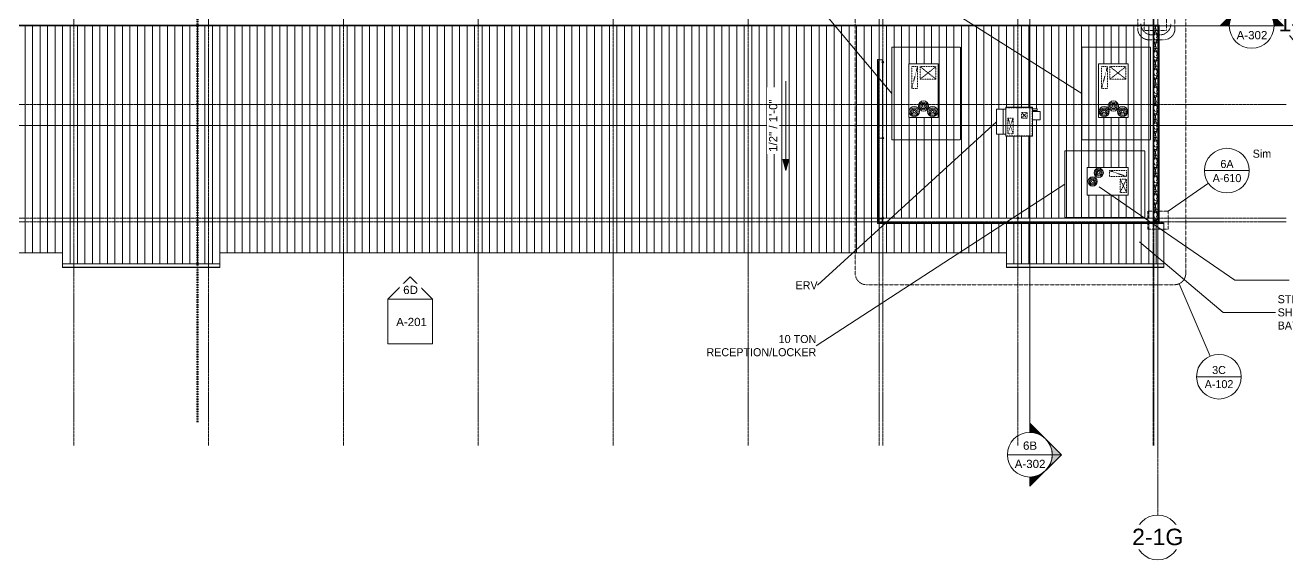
# Model space of a CAD drawing. Header units: inches. Extents: x 21290 to 29202, y -23522 to -20467.
# Drawn here: x 23850 to 26558, y -23522 to -22373 of the extents above; entities that cross this region are included whole.
import ezdxf

# ---------------------------------------------------------------- set-up
doc = ezdxf.new("R2010")
doc.units = ezdxf.units.IN
doc.header["$MEASUREMENT"] = 0
for name, pattern in [('Dash', [0.25, 0.125, -0.125]), ('Dash Dot 3_16_', [0.3125, 0.1875, -0.0625, 0, -0.0625]), ('Grid Line 1_2_', [0.875, 0.5, -0.125, 0.125, -0.125]), ('Hidden', [0.28125, 0.1875, -0.09375])]:
    doc.linetypes.add(name, pattern=pattern)
for name, color, linetype, lineweight in [('A-ANNO-IDEN', 131, 'Continuous', 9), ('A-ANNO-MATC', 214, 'Dash', 140), ('A-ANNO-SYMB', 150, 'Continuous', 9), ('A-ROOF', 132, 'Continuous', 9), ('A-ROOF-OTLN', 132, 'Continuous', 9), ('A-ROOF-PATT', 132, 'Continuous', 9), ('A-WALL', 113, 'Continuous', 9), ('A-WALL-PATT', 111, 'Continuous', 25), ('G-ANNO-DIMS', 111, 'Continuous', 9), ('G-ANNO-SYMB', 111, 'Continuous', 9), ('I-WALL', 2, 'Continuous', 9), ('M-EQPM', 50, 'Continuous', 9), ('M-EQPM-HDLN', 50, 'Dash', 9), ('M-EQPM-IDEN', 50, 'Continuous', 9), ('S-BEAM', 12, 'Continuous', 9), ('S-COLS', 52, 'Continuous', 9), ('S-GRID', 1, 'Continuous', 9), ('S-GRID-IDEN', 1, 'Continuous', 9)]:
    doc.layers.add(name, color=color, linetype=linetype, lineweight=lineweight)
doc.styles.add('Arial', font='arial.ttf', dxfattribs={"height": 35.407186})
doc.styles.add('Arial_1', font='arial.ttf', dxfattribs={"height": 17.703593})
doc.styles.add('Century Gothic', font='GOTHIC.TTF', dxfattribs={"height": 17.245342})
pattern_1 = [(45, (0, 0), (-19.00703, 19.00703), []), (45, (0, 28.8), (-19.00703, 19.00703), [])]

# ---------------------------------------------------------------- blocks, each defined once
blk = doc.blocks.new('Carrier_48TC_Standard_Efficiency_Gas_Heat_Electric_Cooling_Packaged_Rooftop_Unit_3_to_15_nominal_tons - 15 ton 48TC__16-873539-Roof Low')
at = {"layer": 'M-EQPM', "color": 8, "linetype": 'Hidden'}
for p, q in [((-105.9, -79.7), (-105.9, 67.7)), ((-105.9, 67.7), (93.9, 67.7)), ((93.9, 67.7), (93.9, -79.7)), ((93.9, -79.7), (-105.9, -79.7))]:
    blk.add_line(p, q, dxfattribs=at)
at = {"layer": 'M-EQPM', "color": 8}
for p, q in [((57.9, 31.7), (-57.9, 31.7)), ((-57.9, 31.7), (-57.9, -31.7)), ((57.9, -31.7), (57.9, 31.7)), ((58.1, 27.3), (57.9, 27.3)), ((58.1, 27.3), (58.1, 15.4)), ((57.9, 15.4), (58.1, 15.4)), ((58.1, 10.3), (57.9, 10.3)), ((57.9, 9.3), (58.1, 9.3)), ((58.1, 6.7), (57.9, 6.7)), ((58.1, 9.3), (58.1, 10.3)), ((58.1, 10.3), (58.1, 9.3)), ((58.1, 6.7), (58.1, -25.1)), ((57.9, -25.1), (58.1, -25.1)), ((-57.9, -31.7), (57.9, -31.7))]:
    blk.add_line(p, q, dxfattribs=at)
for centre, radius in [((-44.9, 19.7), 11), ((-44.9, 19.7), 8.25), ((-44.9, 19.7), 5.5), ((-44.9, 19.7), 2.75), ((-32.9, 0), 11), ((-32.9, 0), 8.25), ((-32.9, 0), 5.5), ((-32.9, 0), 2.75), ((-44.9, -19.7), 11), ((-44.9, -19.7), 8.25), ((-44.9, -19.7), 5.5), ((-44.9, -19.7), 2.75)]:
    blk.add_circle(centre, radius, dxfattribs=at)
at = {"layer": 'M-EQPM-HDLN', "color": 8}
for p, q in [((4.8, 25.3), (51.7, 12.7)), ((4.8, 12.7), (4.8, 25.3)), ((4.8, 25.3), (51.7, 25.3)), ((51.7, 12.7), (4.8, 12.7)), ((24.9, -26.8), (51.7, 7.2)), ((24.9, 7.2), (51.7, -26.8)), ((24.9, -26.8), (24.9, 7.2)), ((24.9, 7.2), (51.7, 7.2)), ((51.7, 25.3), (51.7, 12.7)), ((51.7, 7.2), (51.7, -26.8)), ((51.7, -26.8), (24.9, -26.8))]:
    blk.add_line(p, q, dxfattribs=at)
blk = doc.blocks.new('Carrier_48TC_Standard_Efficiency_Gas_Heat_Electric_Cooling_Packaged_Rooftop_Unit_3_to_15_nominal_tons - 10 ton 48TC__12-1646492-Roof Low')
at = {"layer": 'M-EQPM', "color": 8, "linetype": 'Hidden'}
for p, q in [((-92.1, -77.8), (-92.1, 65.7)), ((-92.1, 65.7), (80.1, 65.7)), ((80.1, 65.7), (80.1, -77.8)), ((80.1, -77.8), (-92.1, -77.8))]:
    blk.add_line(p, q, dxfattribs=at)
at = {"layer": 'M-EQPM', "color": 8}
for p, q in [((44.1, 29.7), (-44.1, 29.7)), ((-44.1, 29.7), (-44.1, -29.8)), ((44.1, -29.8), (44.1, 29.7)), ((44.2, 24.7), (44.1, 24.7)), ((44.1, 12.1), (44.2, 12.1)), ((44.2, 8.1), (44.1, 8.1)), ((44.1, 7.1), (44.2, 7.1)), ((44.2, 4.9), (44.1, 4.9)), ((44.2, 24.7), (44.2, 12.1)), ((44.2, 7.1), (44.2, 8.1)), ((44.2, 8.1), (44.2, 7.1)), ((44.2, 4.9), (44.2, -23.5)), ((44.1, -23.5), (44.2, -23.5)), ((-44.1, -29.8), (44.1, -29.8))]:
    blk.add_line(p, q, dxfattribs=at)
for centre, radius in [((-19.1, 18.7), 10), ((-32.1, 0), 10), ((-32.1, 0), 7.5), ((-32.1, 0), 5), ((-32.1, 0), 2.5), ((-19.1, 18.7), 7.5), ((-19.1, 18.7), 5), ((-19.1, 18.7), 2.5)]:
    blk.add_circle(centre, radius, dxfattribs=at)
at = {"layer": 'M-EQPM-HDLN', "color": 8}
for p, q in [((4.4, 23.2), (40.8, 10.6)), ((4.4, 10.6), (4.4, 23.2)), ((4.4, 23.2), (40.8, 23.2)), ((40.8, 10.6), (4.4, 10.6)), ((26.8, -23.5), (40.8, 5.2)), ((26.8, 5.2), (40.8, -23.5)), ((26.8, -23.5), (26.8, 5.2)), ((26.8, 5.2), (40.8, 5.2)), ((40.8, 23.2), (40.8, 10.6)), ((40.8, 5.2), (40.8, -23.5)), ((40.8, -23.5), (26.8, -23.5))]:
    blk.add_line(p, q, dxfattribs=at)
blk = doc.blocks.new('he3xrtf - 115 V Single Phase-880047-Roof Low')
at = {"layer": 'M-EQPM', "color": 8}
for p, q in [((28.6, 31.2), (-28.6, 31.2)), ((-28.6, 31.2), (-28.6, -31.2)), ((28.6, -31.2), (28.6, 31.2)), ((28.6, 27), (33.8, 27)), ((28.6, -27), (28.6, 27)), ((33.8, 27), (48.5, 27)), ((33.8, 27), (33.8, -27)), ((48.5, 27), (48.5, -27)), ((-45.4, -4), (-28.6, -4)), ((-45.4, -4), (-45.4, -22)), ((-28.6, -22), (-45.4, -22)), ((-38.7, -27.8), (-38.7, -23.8)), ((-28.6, -23.8), (-38.7, -23.8)), ((-28.6, -4), (-28.6, -22)), ((33.8, -27), (28.6, -27)), ((48.5, -27), (33.8, -27)), ((-38.7, -27.8), (-28.6, -27.8)), ((-28.6, -31.2), (28.6, -31.2))]:
    blk.add_line(p, q, dxfattribs=at)
at = {"layer": 'M-EQPM-HDLN', "color": 8}
for p, q in [((-28.4, -30.1), (-28.4, 30.1)), ((-28.4, 30.1), (28.4, 30.1)), ((28.4, 30.1), (28.4, -30.1)), ((23.8, 26.1), (12.8, -7.9)), ((12.8, 26.1), (23.8, -7.9)), ((12.8, -7.9), (12.8, 26.1)), ((12.8, 26.1), (23.8, 26.1)), ((23.8, 26.1), (23.8, -7.9)), ((-17.2, -7.8), (-5.2, -19.8)), ((-5.2, -7.8), (-17.2, -19.8)), ((-17.2, -19.8), (-17.2, -7.8)), ((-17.2, -7.8), (-5.2, -7.8)), ((-5.2, -19.8), (-17.2, -19.8)), ((-5.2, -7.8), (-5.2, -19.8)), ((23.8, -7.9), (12.8, -7.9)), ((28.4, -30.1), (-28.4, -30.1))]:
    blk.add_line(p, q, dxfattribs=at)
blk = doc.blocks.new('Girt_C - 8_D-1405607-Roof Low')
at = {"layer": 'S-BEAM', "color": 8}
for p, q in [((26273.4, -22350.9), (26273.4, -22372.9)), ((26273.4, -22350.9), (26273.6, -22350.9)), ((26273.6, -22350.9), (26281.2, -22350.9)), ((26281.2, -22350.9), (26281.4, -22350.9)), ((26281.4, -22372.9), (26281.4, -22350.9))]:
    blk.add_line(p, q, dxfattribs=at)
blk = doc.blocks.new('Girt_C - 8_D-1665087-Roof Low')
at = {"layer": 'S-BEAM', "color": 8}
for p, q in [((25683.5, -22447.2), (25682.9, -22447.2)), ((25683, -22447.4), (25683, -22447.2)), ((25683, -22447.2), (25683.5, -22447.2)), ((25683, -22447.4), (25683, -22447.2)), ((25690.7, -22447.4), (25683.1, -22447.4)), ((25683.1, -22447.4), (25690.7, -22447.4)), ((25683.5, -22447.2), (25683.5, -22447.4)), ((25690.2, -22447.2), (25690.8, -22447.2)), ((25690.2, -22447.2), (25690.2, -22447.4)), ((25690.9, -22447.2), (25690.3, -22447.2)), ((25690.8, -22447.2), (25690.8, -22447.4)), ((25690.8, -22447.2), (25690.8, -22447.4)), ((25690.9, -22447.4), (25690.9, -22447.2)), ((25690.9, -22450.3), (25690.9, -22447.4)), ((25690.9, -22453.8), (25690.9, -22450.5)), ((25690.9, -22613.5), (25690.9, -22454.1)), ((25690.9, -22615.4), (25690.9, -22613.8))]:
    blk.add_line(p, q, dxfattribs=at)
for centre, major_axis, start_param, end_param in [((25683.1, -22447.4), (0.188, 0), 3.141593, 4.712389), ((25683.1, -22447.4), (0.0782, 0), 3.194692, 4.712389), ((25690.7, -22447.4), (0.0782, 0), 4.712389, 6.246137), ((25690.7, -22447.4), (0.188, 0), 4.712389, 6.283185)]:
    blk.add_ellipse(centre, major_axis=major_axis, ratio=0.041631, start_param=start_param, end_param=end_param, dxfattribs=at)
blk = doc.blocks.new('Girt_C - 8_D-1732030-Roof Low')
at = {"layer": 'S-BEAM', "color": 8}
for p, q in [((25689.6, -22795.6), (25689.6, -22788.2)), ((25689.6, -22795.8), (25689.6, -22795.6)), ((25693.1, -22787.8), (25689.7, -22787.8)), ((25979, -22787.8), (25693.3, -22787.8)), ((25982.6, -22787.8), (25979.2, -22787.8)), ((26271.9, -22787.8), (25982.8, -22787.8))]:
    blk.add_line(p, q, dxfattribs=at)
blk = doc.blocks.new('Girt_C - 8_D-1405611-Roof Low')
at = {"layer": 'S-BEAM', "color": 8}
for p, q in [((25682.9, -22615.4), (25683.1, -22615.4)), ((25683.1, -22615.4), (25689.4, -22615.4)), ((25689.6, -22615.4), (25690.7, -22615.4)), ((25690.7, -22615.4), (25690.9, -22615.4)), ((25690.9, -22617.1), (25690.9, -22615.4)), ((25690.9, -22785.4), (25690.9, -22617.4)), ((25683.1, -22789.1), (25682.9, -22789.1)), ((25690.5, -22789.1), (25683.1, -22789.1)), ((25690.9, -22789), (25690.9, -22785.6))]:
    blk.add_line(p, q, dxfattribs=at)
blk = doc.blocks.new('HSS-Hollow Structural Section - HSS1-1_2X1-1_2X1_8 - Obsolete-1395972-Roof Low')
at = {"layer": 'S-BEAM', "color": 8}
for p, q in [((26272.6, -22799), (26294.4, -22799)), ((26294.4, -22797.5), (26284.7, -22797.5)), ((26294.4, -22797.5), (26294.4, -22797.8)), ((26294.4, -22797.5), (26294.4, -22797.5)), ((26294.4, -22797.8), (26294.4, -22798.8)), ((26294.4, -22798.8), (26294.4, -22799))]:
    blk.add_line(p, q, dxfattribs=at)
blk = doc.blocks.new('Section - Section Head - Filled-1526-Roof Low')
at = {"layer": 'G-ANNO-SYMB'}
h = blk.add_hatch(color=256, dxfattribs=at)
edge = h.paths.add_edge_path(flags=0)
edge.add_line((-0.427, 0.177), (-0.25, 0.354))
edge.add_line((-0.25, 0.354), (-0.25, 0.25))
edge.add_arc((-0.25, 0), 0.25, 90, 135)
h = blk.add_hatch(color=256, dxfattribs=at)
edge = h.paths.add_edge_path(flags=0)
edge.add_arc((-0.25, 0), 0.25, 45, 90)
edge.add_line((-0.25, 0.25), (-0.25, 0.354))
edge.add_line((-0.25, 0.354), (-0.073, 0.177))
h = blk.add_hatch(color=256, dxfattribs=at)
edge = h.paths.add_edge_path(flags=0)
edge.add_arc((-0.25, 0), 0.25, 137.9216, 180)
edge.add_line((-0.5, 0), (-0.604, 0))
edge.add_line((-0.604, 0), (-0.436, 0.168))
h = blk.add_hatch(color=256, dxfattribs=at)
edge = h.paths.add_edge_path(flags=0)
edge.add_line((-0.064, 0.168), (0.104, 0))
edge.add_line((0.104, 0), (0, 0))
edge.add_arc((-0.25, 0), 0.25, 0, 42.0784)
for p, q in [((-0.25, 0.354), (-0.604, 0)), ((-0.25, 0.354), (-0.427, 0.177)), ((-0.25, 0.354), (0.104, 0)), ((-0.25, 0.25), (-0.25, 0.354)), ((-0.073, 0.177), (-0.25, 0.354)), ((-0.25, 0.354), (-0.25, 0.25)), ((-0.436, 0.168), (-0.604, 0)), ((0.104, 0), (-0.064, 0.168)), ((-0.604, 0), (-0.5, 0)), ((0, 0), (0.104, 0)), ((-0.5, 0), (-0.604, 0)), ((0, 0), (0.104, 0))]:
    blk.add_line(p, q, dxfattribs=at)
for start, end in [(360, 180), (137.9216, 180), (90, 135), (45, 90), (0, 42.0784), (180, 360)]:
    blk.add_arc((-0.25, 0), 0.25, start, end, dxfattribs=at)
blk = doc.blocks.new('Elevation - Detail Number-93309-Roof Low')
at = {"layer": 'G-ANNO-SYMB'}
for p, q in [((-0.25, -0.25), (-0.25, 0.25)), ((-0.25, 0.25), (0.25, 0.25)), ((0.25, 0.25), (0.25, -0.25)), ((0.25, -0.25), (-0.25, -0.25))]:
    blk.add_line(p, q, dxfattribs=at)
blk = doc.blocks.new('Elevation - Detail Number-93036-Roof Low')
at = {"layer": 'G-ANNO-SYMB'}
for p, q in [((0, 0.25), (-0.25, 0)), ((0.25, 0), (0, 0.25)), ((-0.25, 0), (0.25, 0))]:
    blk.add_line(p, q, dxfattribs=at)
blk = doc.blocks.new('Grid - Grid Head - Circle-14747-Roof Low')
at = {"layer": 'S-GRID-IDEN'}
blk.add_circle((0, 0), 0.25, dxfattribs=at)
blk = doc.blocks.new('Floor Plan - Callout Head-19020-Roof Low')
at = {"layer": 'A-ANNO-SYMB'}
blk.add_line((-0.25, 0), (0.25, 0), dxfattribs=at)
for start, end in [(360, 180), (180, 360)]:
    blk.add_arc((0, 0), 0.25, start, end, dxfattribs=at)

msp = doc.modelspace()

# ---------------------------------------------------------------- hatches: boundary and pattern name
at = {"layer": 'A-ROOF-PATT'}
h = msp.add_hatch(dxfattribs=at)
h.set_pattern_fill('FP_2', color=8, style=0, pattern_type=2)
h.set_pattern_definition([(90, (0.298, -40.069), (-16.082, 1e-15), [])])
h.paths.add_polyline_path([(26030.4881, -22885.6153), (26294.3902, -22885.6153), (26294.3902, -22799.1778), (26272.6402, -22799.1778), (26272.6402, -22798.6153), (25680.0777, -22798.6153), (25680.0777, -22446.6778), (25682.8902, -22446.6778), (25682.9153, -22447.3638), (25682.9996, -22447.3638), (25683.0777, -22447.2213), (25683.5362, -22447.2053), (25683.5362, -22447.3631), (25690.2454, -22447.3631), (25690.2454, -22447.2054), (25690.7809, -22447.2241), (25690.8651, -22447.3638), (25690.8902, -22447.3666), (25690.9452, -22450.228), (25691.8353, -22450.228), (25692.6445, -22450.6233), (25693.1922, -22451.31), (25693.3902, -22452.1778), (25693.1685, -22453.0753), (25692.6372, -22453.7415), (25691.8353, -22454.1277), (25690.8902, -22454.1468), (25690.9452, -22613.478), (25691.8353, -22613.478), (25692.6445, -22613.8733), (25693.1922, -22614.56), (25693.3902, -22615.4278), (25693.1685, -22616.3253), (25692.6372, -22616.9915), (25691.8353, -22617.3777), (25690.8902, -22617.3968), (25690.9452, -22785.353), (25691.8353, -22785.353), (25692.6445, -22785.7483), (25693.1922, -22786.435), (25693.3902, -22787.3028), (25693.3192, -22787.8028), (25979.0043, -22787.8028), (25978.8902, -22787.3028), (25979.112, -22786.4053), (25979.6432, -22785.7391), (25980.4452, -22785.353), (25981.3353, -22785.353), (25982.1445, -22785.7483), (25982.6922, -22786.435), (25982.8902, -22787.3028), (25982.8192, -22787.8028), (26271.8902, -22787.8028), (26271.8902, -22372.9278), (26272.6402, -22372.9278), (26272.6402, -22372.8028), (22811.1402, -22372.8028), (22811.1402, -22798.6153), (22778.1402, -22798.6153), (22778.1402, -22861.6153), (23930.3902, -22861.6153), (23930.3902, -22885.6153), (24267.8902, -22885.6153), (24267.8902, -22861.6153), (25956.8902, -22861.6153), (25956.8902, -22885.6153), (26012.9417, -22885.6153)], flags=0)
h.paths.add_polyline_path([(25689.6402, -22795.8028), (25689.6402, -22789.0528), (25682.8902, -22789.0528), (25682.8902, -22795.8028)], flags=0)
h.paths.add_polyline_path([(24137.7027, -22795.4278), (24132.9527, -22795.4278), (24132.9527, -22795.3028), (24137.7027, -22795.3028)], flags=0)
h.paths.add_polyline_path([(25691.8353, -22787.8028), (25693.0513, -22787.8028), (25693.1852, -22787.3028), (25692.9447, -22786.4053), (25692.2877, -22785.7483), (25691.3902, -22785.5078), (25690.8902, -22785.6418), (25690.9452, -22787.8028), (25691.3902, -22787.8028)], flags=0)
h.paths.add_polyline_path([(25982.5513, -22787.8028), (25982.6852, -22787.3028), (25982.4447, -22786.4053), (25981.7877, -22785.7483), (25980.8902, -22785.5078), (25979.9927, -22785.7483), (25979.3277, -22786.435), (25979.0952, -22787.3028), (25979.2292, -22787.8028), (25982.4447, -22787.8028)], flags=0)
h.paths.add_polyline_path([(26158.545, -22738.3028), (26129.7652, -22738.3028), (26129.7652, -22678.8028), (26217.8902, -22678.8028), (26217.8902, -22683.8028), (26218.0152, -22683.8028), (26218.0152, -22696.4278), (26217.8902, -22696.4278), (26217.8902, -22703.6778), (26218.0152, -22703.6778), (26218.0152, -22732.0528), (26217.8902, -22732.0528), (26217.8902, -22738.3028), (26158.9527, -22738.3028)], flags=0)
h.paths.add_polyline_path([(25691.3902, -22617.2228), (25692.2877, -22616.9823), (25692.9527, -22616.2956), (25693.1852, -22615.4278), (25692.9447, -22614.5303), (25692.2877, -22613.8733), (25691.3902, -22613.6328), (25690.8902, -22613.7668), (25690.9452, -22617.1036)], flags=0)
h.paths.add_polyline_path([(26012.3902, -22611.3028), (25955.1402, -22611.3028), (25955.1402, -22607.1153), (25935.2652, -22607.1153), (25935.2652, -22553.1153), (25955.1402, -22553.1153), (25955.1402, -22548.9278), (26012.3902, -22548.9278), (26012.3902, -22552.3049), (26022.5152, -22552.3049), (26022.5152, -22556.3049), (26012.3902, -22556.3049), (26012.3902, -22558.1153), (26029.1402, -22558.1153), (26029.1402, -22576.1153), (26012.3902, -22576.1153)], flags=0)
h.paths.add_polyline_path([(25810.2652, -22571.4278), (25746.8902, -22571.4278), (25746.8902, -22455.5528), (25751.2652, -22455.5528), (25751.2652, -22455.4278), (25763.1402, -22455.4278), (25763.1402, -22455.5528), (25771.8902, -22455.5528), (25771.8902, -22455.4278), (25803.6402, -22455.4278), (25803.6402, -22455.5528), (25810.2652, -22455.5528), (25810.2652, -22569.1051)], flags=0)
h.paths.add_polyline_path([(26203.3128, -22571.4278), (26154.5152, -22571.4278), (26154.5152, -22455.5528), (26158.8902, -22455.5528), (26158.8902, -22455.4278), (26170.7652, -22455.4278), (26170.7652, -22455.5528), (26179.5152, -22455.5528), (26179.5152, -22455.4278), (26211.2652, -22455.4278), (26211.2652, -22455.5528), (26217.8902, -22455.5528), (26217.8902, -22571.4278), (26203.3277, -22571.4278)], flags=0)
h.paths.add_polyline_path([(25691.3902, -22453.9728), (25692.2877, -22453.7323), (25692.9527, -22453.0456), (25693.1852, -22452.1778), (25692.9447, -22451.2803), (25692.2877, -22450.6233), (25691.3902, -22450.3828), (25690.8902, -22450.5168), (25690.9452, -22453.8536)], flags=0)
at = {"layer": 'A-WALL-PATT', "lineweight": 9}
h = msp.add_hatch(dxfattribs=at)
h.set_pattern_fill('FP_6', color=8, style=0, pattern_type=2)
h.set_pattern_definition([(161.57, (0.96, 0.96), (-7.6802237, -0.0009796), [0, -54.643, 6.067, 0]), (18.43, (-0.96, 0.96), (-7.6802237, 0.0009796), [0, -54.643, 6.067, 0]), (108.43, (0.96, 0.96), (3.8382953, -19.20136532), [18.211, -42.499]), (71.57, (-0.96, 0.96), (3.8382953, 19.20136532), [18.211, -42.499])])
h.paths.add_polyline_path([(26276.1374, -22796.8028), (26281.3902, -22796.8028), (26281.3902, -22374.4278), (26273.3902, -22374.4278), (26273.3902, -22796.8028)], flags=0)
h = msp.add_hatch(dxfattribs=at)
h.set_pattern_fill('FP_5', color=8, style=0, pattern_type=2)
h.set_pattern_definition([(0, (0, 0), (30.72, 7.68), [2.534, -20.506, 2.534, -20.506, -122.88]), (0, (0, 0), (30.72, 7.68), [-46.08, 2.534, -43.546, 2.534, -20.506, -53.76]), (0, (0, 0), (30.72, 7.68), [-115.2, 2.534, -12.826, 2.534, -35.866]), (120, (11.52, 3.84), (-22.0110751, 22.7643004), [2.534, -20.506, 2.534, -20.506, -122.88]), (120, (11.52, 3.84), (-22.0110751, 22.7643004), [-46.08, 2.534, -43.546, 2.534, -20.506, -53.76]), (120, (11.52, 3.84), (-22.0110751, 22.7643004), [-115.2, 2.534, -12.826, 2.534, -35.866]), (240, (15.36, 19.2), (-8.7089249, -30.4443004), [2.534, -20.506, 2.534, -20.506, -122.88]), (240, (15.36, 19.2), (-8.7089249, -30.4443004), [-46.08, 2.534, -43.546, 2.534, -20.506, -53.76]), (240, (15.36, 19.2), (-8.7089249, -30.4443004), [-115.2, 2.534, -12.826, 2.534, -35.866])])
h.paths.add_polyline_path([(26281.3902, -22796.8028), (26281.8902, -22796.8028), (26281.8902, -22374.4278), (26281.3902, -22374.4278), (26281.3902, -22791.8242)], flags=0)
h = msp.add_hatch(dxfattribs=at)
h.set_pattern_fill('FP_4', color=8, style=0, pattern_type=2)
h.set_pattern_definition([(0, (0, 0), (0, 24), []), (90, (0, 0), (-24, 1e-15), [])])
h.paths.add_polyline_path([(26281.8902, -22796.8028), (26282.8902, -22796.8028), (26282.8902, -22374.4278), (26281.8902, -22374.4278), (26281.8902, -22791.8242)], flags=0)
at = {"layer": 'S-COLS'}
h = msp.add_hatch(dxfattribs=at)
h.set_pattern_fill('FP_1', color=8, style=0, pattern_type=2)
h.set_pattern_definition(pattern_1)
h.paths.add_polyline_path([(26273.8562, -22545.0528), (26276.9242, -22545.0528), (26277.2537, -22544.9163), (26277.3902, -22544.5868), (26277.3902, -22541.5188), (26277.2537, -22541.1893), (26276.9242, -22541.0528), (26273.8562, -22541.0528), (26273.5267, -22541.1893), (26273.3902, -22541.5188), (26273.3902, -22544.5868), (26273.5267, -22544.9163)], flags=0)
h.paths.add_polyline_path([(26273.8562, -22544.8198), (26273.6915, -22544.7516), (26273.6232, -22544.5868), (26273.6915, -22541.3541), (26273.8562, -22541.2858), (26277.089, -22541.3541), (26277.1572, -22541.5188), (26277.089, -22544.7516), (26276.9242, -22544.8198)], flags=0)
h = msp.add_hatch(dxfattribs=at)
h.set_pattern_fill('FP_1', color=8, style=0, pattern_type=2)
h.set_pattern_definition(pattern_1)
h.paths.add_polyline_path([(25691.8353, -22789.2527), (25692.6372, -22788.8665), (25693.1922, -22788.1706), (25693.3902, -22787.3028), (25693.1922, -22786.435), (25692.6372, -22785.7391), (25691.8353, -22785.353), (25690.9452, -22785.353), (25690.1432, -22785.7391), (25689.5883, -22786.435), (25689.3902, -22787.3028), (25689.5883, -22788.1706), (25690.1432, -22788.8665), (25690.9452, -22789.2527)], flags=0)
h.paths.add_polyline_path([(25691.3902, -22789.0978), (25690.4927, -22788.8573), (25689.8357, -22788.2003), (25689.5952, -22787.3028), (25689.8357, -22786.4053), (25690.4927, -22785.7483), (25691.3902, -22785.5078), (25692.2877, -22785.7483), (25692.9447, -22786.4053), (25693.1852, -22787.3028), (25692.9447, -22788.2003), (25692.2877, -22788.8573)], flags=0)

# ---------------------------------------------------------------- linework, layer by layer
at = {"layer": 'A-ANNO-IDEN', "color": 153}
for p, q in [((26155.7855, -22720.1384), (26446.91, -22920.7711)), ((26242.2834, -22838.3835), (26421.8475, -22990.5379)), ((26446.91, -22920.7711), (26563.9511, -22920.8455)), ((26421.8475, -22990.5379), (26538.8886, -22990.5379))]:
    msp.add_line(p, q, dxfattribs=at)
at = {"layer": 'A-ANNO-MATC', "color": 163}
msp.add_line((24220.4473, -20466.8066), (24220.4473, -23225.8711), dxfattribs=at)
at = {"layer": 'A-ANNO-SYMB', "linetype": 'Dash Dot 3_16_'}
for p, q in [((26238.5838, -22339.7732), (26238.5838, -22380.0651)), ((26252.2564, -22338.596), (26252.2564, -22384.0215)), ((26300.2055, -22384.0215), (26300.2055, -22338.596)), ((26318.4222, -22380.0651), (26318.4222, -22339.7732)), ((25632.1114, -22344.8209), (25632.1114, -22906.4529)), ((26341.6831, -22906.4529), (26341.6831, -22344.8209)), ((26252.2564, -22384.0215), (26300.2055, -22384.0215)), ((26269.0228, -22393.4642), (26285.8873, -22393.4642)), ((26262.5838, -22404.0651), (26294.4222, -22404.0651)), ((26260.4362, -22772.1519), (26260.4362, -22811.3565)), ((26303.7246, -22772.1519), (26260.4362, -22772.1519)), ((26303.7246, -22811.3565), (26303.7246, -22772.1519)), ((26260.4362, -22811.3565), (26303.7246, -22811.3565)), ((25656.1114, -22930.4529), (26317.6831, -22930.4529))]:
    msp.add_line(p, q, dxfattribs=at)
at = {"layer": 'A-ANNO-SYMB'}
for p, q in [((26303.7246, -22772.1519), (26390.3379, -22712.5284)), ((26327.1454, -22928.5088), (26393.8776, -23084.0558))]:
    msp.add_line(p, q, dxfattribs=at)
at = {"layer": 'A-ANNO-SYMB', "linetype": 'Dash Dot 3_16_'}
for centre, start, end in [((26269.0228, -22369.4642), 180, 270), ((26285.8873, -22369.4642), 270, 0), ((26262.5838, -22380.0651), 180, 270), ((26294.4222, -22380.0651), 270, 0), ((25656.1114, -22906.4529), 180, 270), ((26317.6831, -22906.4529), 270, 0)]:
    msp.add_arc(centre, 24, start, end, dxfattribs=at)
at = {"layer": 'A-ROOF', "color": 8}
for p, q in [((26272.6402, -22372.9278), (26272.6402, -22372.8028)), ((26272.6402, -22799.1778), (26272.6402, -22798.6105)), ((26294.3902, -22799.1778), (26272.6402, -22799.1778)), ((26294.3902, -22799.1778), (26294.3902, -22885.6153)), ((22778.1402, -22861.6153), (23930.3902, -22861.6153)), ((23930.3902, -22861.6153), (23930.3902, -22885.6153)), ((24267.8902, -22885.6153), (24267.8902, -22861.6153)), ((24267.8902, -22861.6153), (25956.8902, -22861.6153)), ((25956.8902, -22861.6153), (25956.8902, -22885.6153)), ((23930.3902, -22885.6153), (24267.8902, -22885.6153)), ((25956.8902, -22885.6153), (26294.3902, -22885.6153))]:
    msp.add_line(p, q, dxfattribs=at)
at = {"layer": 'A-ROOF-OTLN', "color": 8}
for p, q in [((23930.3902, -22893.1646), (23930.3902, -22885.6153)), ((24267.8902, -22885.6778), (23930.3902, -22885.6778)), ((24267.8902, -22892.5528), (23930.3902, -22892.5528)), ((23930.3902, -22893.1646), (24267.8902, -22893.1646)), ((24267.8902, -22885.6153), (24267.8902, -22893.1646)), ((25956.8902, -22893.1646), (25956.8902, -22885.6153)), ((26294.3902, -22885.6778), (25956.8902, -22885.6778)), ((26294.3902, -22892.5528), (25956.8902, -22892.5528)), ((25956.8902, -22893.1646), (26294.3902, -22893.1646)), ((26294.3902, -22885.6153), (26294.3902, -22893.1646))]:
    msp.add_line(p, q, dxfattribs=at)
at = {"layer": 'A-WALL', "color": 8}
msp.add_line((26273.3915, -22372.8028), (22786.3892, -22372.8028), dxfattribs=at)
at = {"layer": 'A-WALL', "color": 7, "lineweight": 13}
for p, q in [((26271.8902, -22372.9278), (26271.8902, -22798.3028)), ((26284.7027, -22372.9278), (26271.8902, -22372.9278)), ((26273.3902, -22796.8028), (26273.3902, -22374.4278)), ((26284.3902, -22374.4278), (26273.3902, -22374.4278)), ((26281.3902, -22796.8028), (26281.3902, -22374.4278)), ((26281.8902, -22796.8028), (26281.8902, -22374.4278)), ((26282.8902, -22796.8028), (26282.8902, -22374.4278)), ((26284.3902, -22798.6153), (26284.3902, -22372.9278)), ((26284.7027, -22798.3028), (26284.7027, -22372.9278)), ((25682.8902, -22446.6778), (25680.0777, -22446.6778)), ((25680.0777, -22446.6778), (25680.0777, -22798.6153)), ((25680.3902, -22449.1778), (25680.0777, -22449.1778)), ((25680.3902, -22449.1778), (25680.3902, -22798.3028)), ((25682.8902, -22795.8028), (25682.8902, -22446.6778)), ((25680.0777, -22798.6153), (26284.3902, -22798.6153)), ((26284.7027, -22798.3028), (25680.3902, -22798.3028)), ((26284.3902, -22795.8028), (25682.8902, -22795.8028)), ((26273.3902, -22796.8028), (26284.3902, -22796.8028)), ((26281.8902, -22798.6153), (26281.8902, -22798.3028))]:
    msp.add_line(p, q, dxfattribs=at)
at = {"layer": 'G-ANNO-DIMS'}
for p, q in [((25482.9025, -22493.0495), (25482.9025, -22685.0495)), ((25482.9025, -22685.0495), (25489.3332, -22661.0495))]:
    msp.add_line(p, q, dxfattribs=at)
at = {"layer": 'G-ANNO-SYMB'}
for p, q in [((26006.817, -20822.3201), (26006.817, -23247.8594)), ((26435.1614, -22374.357), (21735.7311, -22374.357)), ((26603.8237, -22588.6303), (21735.7311, -22588.6303)), ((25958.817, -23295.8594), (26054.817, -23295.8594))]:
    msp.add_line(p, q, dxfattribs=at)
at = {"layer": 'I-WALL', "color": 8}
for p, q in [((24132.9527, -22795.4278), (24132.9527, -22795.3028)), ((24137.7027, -22795.3028), (24132.9527, -22795.3028)), ((24132.9527, -22795.4278), (24137.7027, -22795.4278)), ((24137.7027, -22795.3028), (24137.7027, -22795.4278))]:
    msp.add_line(p, q, dxfattribs=at)
at = {"layer": 'M-EQPM-IDEN', "color": 153}
for p, q in [((26118.5152, -22519.4903), (25574.7315, -22175.345)), ((25710.8902, -22519.4903), (25523.7315, -22296.0949)), ((25935.2652, -22580.1153), (25551.3565, -22931.4756)), ((26081.7652, -22714.5528), (25548.4815, -23061.5817))]:
    msp.add_line(p, q, dxfattribs=at)
at = {"layer": 'S-COLS', "color": 7, "lineweight": 13}
for p, q in [((26273.3902, -22541.5188), (26273.3902, -22544.5868)), ((26273.6232, -22544.5868), (26273.6232, -22541.5188)), ((26276.9242, -22541.0528), (26273.8562, -22541.0528)), ((26273.8562, -22541.2858), (26276.9242, -22541.2858)), ((26276.9242, -22544.8198), (26273.8562, -22544.8198)), ((26273.8562, -22545.0528), (26276.9242, -22545.0528)), ((26277.1572, -22541.5188), (26277.1572, -22544.5868)), ((26277.3902, -22544.5868), (26277.3902, -22541.5188)), ((26273.3902, -22787.7688), (26273.3902, -22790.8368)), ((26273.6232, -22790.8368), (26273.6232, -22787.7688)), ((26276.9242, -22787.3028), (26273.8562, -22787.3028)), ((26273.8562, -22787.5358), (26276.9242, -22787.5358)), ((26276.9242, -22791.0698), (26273.8562, -22791.0698)), ((26273.8562, -22791.3028), (26276.9242, -22791.3028)), ((26277.1572, -22787.7688), (26277.1572, -22790.8368)), ((26277.3902, -22790.8368), (26277.3902, -22787.7688))]:
    msp.add_line(p, q, dxfattribs=at)
for centre, radius, start, end in [((25691.3902, -22452.1778), 2, 0, 180), ((25691.3902, -22452.1778), 1.795, 0, 180), ((25691.3902, -22452.1778), 2, 180, 0), ((25691.3902, -22452.1778), 1.795, 180, 0), ((26273.8562, -22541.5188), 0.466, 90, 180), ((26273.8562, -22544.5868), 0.466, 180, 270), ((26273.8562, -22541.5188), 0.233, 90, 180), ((26273.8562, -22544.5868), 0.233, 180, 270), ((26276.9242, -22541.5188), 0.466, 0, 90), ((26276.9242, -22541.5188), 0.233, 0, 90), ((26276.9242, -22544.5868), 0.466, 270, 0), ((26276.9242, -22544.5868), 0.233, 270, 0), ((25691.3902, -22615.4278), 2, 0, 180), ((25691.3902, -22615.4278), 2, 180, 0), ((25691.3902, -22615.4278), 1.795, 0, 180), ((25691.3902, -22615.4278), 1.795, 180, 0), ((25691.3902, -22787.3028), 2, 0, 180), ((25691.3902, -22787.3028), 2, 180, 0), ((25691.3902, -22787.3028), 1.795, 0, 180), ((25691.3902, -22787.3028), 1.795, 180, 0), ((25980.8902, -22787.3028), 2, 0, 180), ((25980.8902, -22787.3028), 2, 180, 0), ((25980.8902, -22787.3028), 1.795, 0, 180), ((25980.8902, -22787.3028), 1.795, 180, 0), ((26273.8562, -22787.7688), 0.466, 90, 180), ((26273.8562, -22790.8368), 0.466, 180, 270), ((26273.8562, -22787.7688), 0.233, 90, 180), ((26273.8562, -22790.8368), 0.233, 180, 270), ((26276.9242, -22787.7688), 0.466, 0, 90), ((26276.9242, -22787.7688), 0.233, 0, 90), ((26276.9242, -22790.8368), 0.466, 270, 0), ((26276.9242, -22790.8368), 0.233, 270, 0)]:
    msp.add_arc(centre, radius, start, end, dxfattribs=at)
at = {"layer": 'S-GRID', "linetype": 'Grid Line 1_2_'}
for p, q in [((23954.3902, -23275.7461), (23954.3902, -20589.4773)), ((24243.8902, -23275.7461), (24243.8902, -20589.4773)), ((24533.3902, -23275.7461), (24533.3902, -20589.4773)), ((24822.8902, -23275.7461), (24822.8902, -20589.4773)), ((25112.3902, -23275.7461), (25112.3902, -20589.4773)), ((25401.8902, -23275.7461), (25401.8902, -20589.4773)), ((25691.3902, -23275.7461), (25691.3902, -20589.4773)), ((25980.8902, -23275.7461), (25980.8902, -20589.4773)), ((26271.3902, -23275.7461), (26271.3902, -20589.4773)), ((26273.3902, -23275.7461), (26273.3902, -20589.4773)), ((26281.3902, -23275.7461), (26281.3902, -20589.4773)), ((23954.3902, -23275.7461), (23954.3902, -20724.9518)), ((24243.8902, -23275.7461), (24243.8902, -20724.9518)), ((24533.3902, -23275.7461), (24533.3902, -20724.9518)), ((24822.8902, -23275.7461), (24822.8902, -20724.9518)), ((25112.3902, -23275.7461), (25112.3902, -20724.9518)), ((25401.8902, -23275.7461), (25401.8902, -20724.9518)), ((25683.3902, -23275.7461), (25683.3902, -20724.9518)), ((25691.3902, -23275.7461), (25691.3902, -20724.9518)), ((25980.8902, -23275.7461), (25980.8902, -20724.9518)), ((26281.3902, -23425.7461), (26281.3902, -20724.9518)), ((26557.3237, -22543.0528), (21423.737, -22543.0528)), ((26557.3237, -22787.3028), (21423.737, -22787.3028)), ((26557.3237, -22787.3028), (21423.737, -22787.3028)), ((26557.3237, -22795.3028), (21423.737, -22795.3028)), ((26557.3237, -22795.3028), (21564.7621, -22795.3028))]:
    msp.add_line(p, q, dxfattribs=at)

# ---------------------------------------------------------------- block references
at = {"layer": 'A-ANNO-SYMB', "xscale": 191.9999999999999, "yscale": 191.9999999999999, "zscale": 191.9999999999999}
for p in [(26429.8756, -22685.3111), (26412.8023, -23128.1677)]:
    msp.add_blockref('Floor Plan - Callout Head-19020-Roof Low', p, dxfattribs=at)
at = {"layer": 'G-ANNO-SYMB', "xscale": 191.9999999999999, "yscale": 191.9999999999999, "zscale": 191.9999999999999}
for name, p in [('Elevation - Detail Number-93036-Roof Low', (24676.4813, -22961.3154)), ('Elevation - Detail Number-93309-Roof Low', (24676.4813, -23009.3154))]:
    msp.add_blockref(name, p, dxfattribs=at)
at = {"layer": 'G-ANNO-SYMB', "extrusion": (0, 0, -1), "xscale": 191.9999999999999, "yscale": 191.9999999999999, "zscale": 191.9999999999999, "rotation": 90.00000000000053}
msp.add_blockref('Section - Section Head - Filled-1526-Roof Low', (-26006.817, -23247.8594), dxfattribs=at)
at = {"layer": 'M-EQPM', "color": 8}
for name, p, rotation in [('Carrier_48TC_Standard_Efficiency_Gas_Heat_Electric_Cooling_Packaged_Rooftop_Unit_3_to_15_nominal_tons - 15 ton 48TC__16-873539-Roof Low', (25778.5777, -22513.4903), 89.99999999999962), ('Carrier_48TC_Standard_Efficiency_Gas_Heat_Electric_Cooling_Packaged_Rooftop_Unit_3_to_15_nominal_tons - 15 ton 48TC__16-873539-Roof Low', (26186.2027, -22513.4903), 89.99999999999999), ('he3xrtf - 115 V Single Phase-880047-Roof Low', (25983.7652, -22580.1153), 180)]:
    msp.add_blockref(name, p, dxfattribs=dict(at, rotation=rotation))
msp.add_blockref('Carrier_48TC_Standard_Efficiency_Gas_Heat_Electric_Cooling_Packaged_Rooftop_Unit_3_to_15_nominal_tons - 10 ton 48TC__12-1646492-Roof Low', (26173.8277, -22708.5528), dxfattribs=at)
at = {"layer": 'S-BEAM', "color": 8}
for name in ['Girt_C - 8_D-1405607-Roof Low', 'Girt_C - 8_D-1665087-Roof Low', 'Girt_C - 8_D-1405611-Roof Low', 'HSS-Hollow Structural Section - HSS1-1_2X1-1_2X1_8 - Obsolete-1395972-Roof Low', 'Girt_C - 8_D-1732030-Roof Low']:
    msp.add_blockref(name, (0, 0), dxfattribs=at)
at = {"layer": 'S-GRID-IDEN', "xscale": 191.9999999999999, "yscale": 191.9999999999999, "zscale": 191.9999999999999, "rotation": 89.99999999999982}
msp.add_blockref('Grid - Grid Head - Circle-14747-Roof Low', (26605.3237, -22369.5528), dxfattribs=at)
at = {"layer": 'S-GRID-IDEN', "xscale": 191.9999999999999, "yscale": 191.9999999999999, "zscale": 191.9999999999999}
msp.add_blockref('Grid - Grid Head - Circle-14747-Roof Low', (26281.3902, -23473.7461), dxfattribs=at)

# ---------------------------------------------------------------- texts
at = {"layer": 'A-ANNO-SYMB', "char_height": 17.24534, "line_spacing_factor": 0.984117, "style": 'Century Gothic'}
for s, insert, width, attachment_point in [('Sim', (26485.2996, -22640.2382), 46.224, 1), ('6A', (26430.1524, -22662.3298), 36.936, 2), ('A-610', (26430.1524, -22692.7143), 77.76, 2), ('3C', (26413.0792, -23105.1863), 38.88, 2), ('A-102', (26413.0792, -23135.5708), 77.76, 2)]:
    msp.add_mtext(s, dxfattribs=dict(at, insert=insert, width=width, attachment_point=attachment_point))
at = {"layer": 'G-ANNO-SYMB', "char_height": 17.70359, "attachment_point": 2, "line_spacing_factor": 0.938532, "style": 'Arial_1'}
for s, insert, width in [('6B', (26007.4317, -23267.5211), 36.072), ('A-302', (26007.4317, -23306.7936), 78.624)]:
    msp.add_mtext(s, dxfattribs=dict(at, insert=insert, width=width))
at = {"layer": 'M-EQPM-IDEN', "attachment_point": 3, "line_spacing_factor": 0.984117, "style": 'Century Gothic'}
for s, insert, char_height, width in [('ERV', (25551.3565, -22923.0874), 17.24534, 51.84), ('10 TON\\PRECEPTION/LOCKER', (25548.4815, -23038.6221), 17.245342, 274.104)]:
    msp.add_mtext(s, dxfattribs=dict(at, insert=insert, char_height=char_height, width=width))

# ---------------------------------------------------------------- next in the draw order: texts
at = {"layer": 'A-ANNO-IDEN', "insert": (26538.8886, -22953.0068), "char_height": 17.245342, "width": 400.248, "attachment_point": 1, "line_spacing_factor": 0.984117, "style": 'Century Gothic', "bg_fill": 3, "box_fill_scale": 1.25, "bg_fill_color": 0, "bg_fill_transparency": 0}
msp.add_mtext('STRUCTURAL STANDING SEAM\\PSHEET METAL ROOFING -\\PBATTENLOK - COLOR T.B.D.', dxfattribs=at)
at = {"layer": 'G-ANNO-DIMS', "insert": (25447.1066, -22645.1195), "char_height": 17.703593, "width": 134.568, "attachment_point": 1, "rotation": 90, "line_spacing_factor": 0.938532, "style": 'Arial_1', "bg_fill": 3, "box_fill_scale": 1.25, "bg_fill_color": 0, "bg_fill_transparency": 0}
msp.add_mtext('1/2" / 1\'-0"', dxfattribs=at)
at = {"layer": 'G-ANNO-SYMB', "char_height": 17.70359, "attachment_point": 2, "line_spacing_factor": 0.938532, "style": 'Arial_1', "bg_fill": 3, "box_fill_scale": 1.25, "bg_fill_color": 0, "bg_fill_transparency": 0}
for s, insert, width in [('6D', (24677.5173, -22932.8696), 37.584), ('A-201', (24679.6764, -23001.6885), 78.624)]:
    msp.add_mtext(s, dxfattribs=dict(at, insert=insert, width=width))
at = {"layer": 'S-GRID-IDEN', "char_height": 35.40719, "attachment_point": 2, "line_spacing_factor": 0.938532, "style": 'Arial', "bg_fill": 3, "box_fill_scale": 1.25, "bg_fill_color": 0, "bg_fill_transparency": 0}
for s, insert, width in [('1-A.G', (26605.5186, -22350.4933), 153.792), ('2-1G', (26281.381, -23454.8724), 130.896)]:
    msp.add_mtext(s, dxfattribs=dict(at, insert=insert, width=width))

# ---------------------------------------------------------------- next in the draw order: hatches: boundary and pattern name
at = {"layer": 'G-ANNO-DIMS'}
msp.add_hatch(color=256, dxfattribs=at).paths.add_polyline_path([(25482.9025, -22685.0495), (25489.3332, -22661.0495), (25476.4717, -22661.0495)], flags=0)

# ---------------------------------------------------------------- next in the draw order: linework, layer by layer
for p, q in [((25489.3332, -22661.0495), (25476.4717, -22661.0495)), ((25476.4717, -22661.0495), (25482.9025, -22685.0495))]:
    msp.add_line(p, q, dxfattribs=at)
at = {"layer": 'G-ANNO-SYMB'}
msp.add_line((26435.1614, -22374.357), (26531.1614, -22374.357), dxfattribs=at)
at = {"layer": 'S-GRID', "linetype": 'Grid Line 1_2_'}
msp.add_line((26557.3237, -22543.0528), (21423.737, -22543.0528), dxfattribs=at)

# ---------------------------------------------------------------- next in the draw order: block references
at = {"layer": 'G-ANNO-SYMB', "extrusion": (0, 0, -1), "xscale": 191.9999999999999, "yscale": 191.9999999999999, "zscale": 191.9999999999999}
msp.add_blockref('Section - Section Head - Filled-1526-Roof Low', (-26435.1614, -22374.357), dxfattribs=at)

# ---------------------------------------------------------------- next in the draw order: texts
at = {"layer": 'G-ANNO-SYMB', "insert": (26483.7762, -22385.2912), "char_height": 17.70359, "width": 78.624, "attachment_point": 2, "line_spacing_factor": 0.938532, "style": 'Arial_1'}
msp.add_mtext('A-302', dxfattribs=at)

doc.saveas('drawing.dxf')
